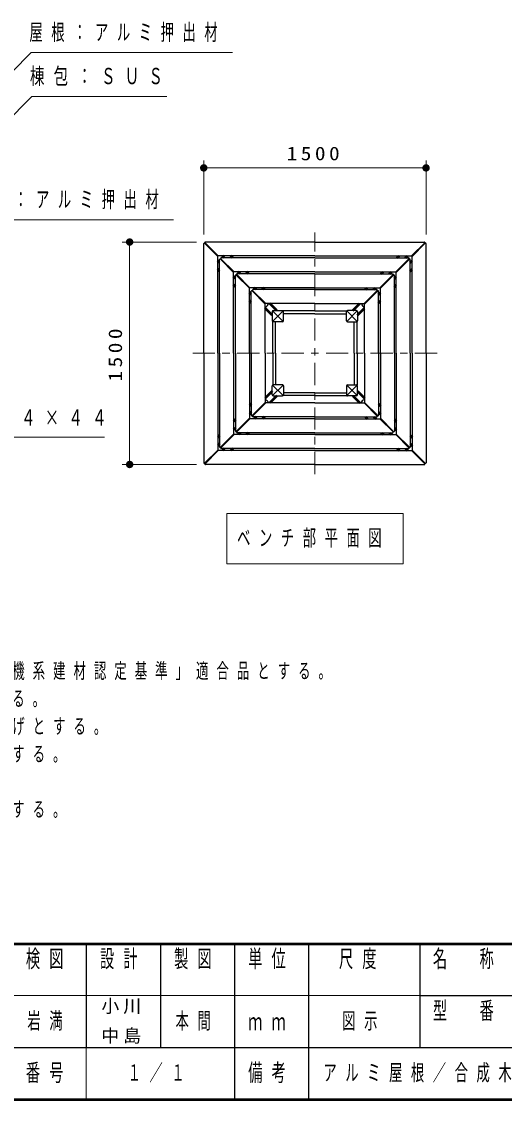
# Model space of a CAD drawing. Units: millimetres on the paper, with parts at other scales. Extents: x -365 to 0, y 0 to 257.
# Drawn here: x -236.2 to -171.1, y 0 to 145.4 of the extents above; entities that cross this region are included whole.
import ezdxf

# ---------------------------------------------------------------- set-up
doc = ezdxf.new("R2010")
doc.units = ezdxf.units.MM
doc.linetypes.add('USER2', pattern=[6, 3, -1, 1, -1])
doc.layers.add('1_50', color=7, linetype='Continuous', lineweight=25)
doc.layers.add('NAKAMURA図枠', color=7, linetype='Continuous', lineweight=13)
doc.layers.add('99', color=7, linetype='Continuous')
doc.layers.add('CLASS1', color=7, linetype='Continuous')
doc.styles.add('ＭＳ ゴシック', font='')
doc.styles.get('ＭＳ ゴシック').set_extended_font_data('MS Gothic')

# ---------------------------------------------------------------- blocks, each defined once
blk = doc.blocks.new('filled_dot')
at = {"color": 0, "linetype": 'Continuous', "lineweight": -2, "const_width": 1.25}
blk.add_lwpolyline([(-0.625, 0, 1), (0.625, 0, 1)], format="xyb", close=True, dxfattribs=at)

msp = doc.modelspace()

# ---------------------------------------------------------------- linework, layer by layer
at = {"layer": '1_50', "lineweight": 13}
for p, q in [((-211.646, 116.643), (-211.646, 126.643)), ((-181.646, 116.643), (-181.646, 126.643)), ((-211.646, 125.643), (-181.646, 125.643)), ((-212.646, 115.643), (-222.646, 115.643)), ((-221.646, 85.643), (-221.646, 115.643)), ((-212.646, 85.643), (-222.646, 85.643)), ((-208.546, 79.043), (-208.546, 72.243)), ((-184.746, 79.043), (-208.546, 79.043)), ((-208.546, 79.043), (-208.546, 72.243)), ((-184.746, 79.043), (-208.546, 79.043)), ((-184.746, 72.243), (-184.746, 79.043)), ((-184.746, 72.243), (-184.746, 79.043)), ((-208.546, 72.243), (-184.746, 72.243)), ((-208.546, 72.243), (-184.746, 72.243))]:
    msp.add_line(p, q, dxfattribs=at)
at = {"layer": '1_50', "linetype": 'USER2', "lineweight": 13}
for p, q in [((-196.646, 84.349), (-196.646, 116.949)), ((-180.141, 100.643), (-213.176, 100.643))]:
    msp.add_line(p, q, dxfattribs=at)
at = {"layer": '1_50', "color": 40}
for p, q in [((-211.646, 100.643), (-211.646, 115.428)), ((-209.766, 113.692), (-211.544, 115.47)), ((-209.695, 113.763), (-211.473, 115.541)), ((-196.646, 115.643), (-211.43, 115.643)), ((-196.646, 115.643), (-181.862, 115.643)), ((-183.597, 113.763), (-181.819, 115.541)), ((-183.526, 113.692), (-181.748, 115.47)), ((-181.646, 100.643), (-181.646, 115.428)), ((-209.766, 100.643), (-209.766, 113.692)), ((-196.646, 113.763), (-209.695, 113.763)), ((-207.555, 111.623), (-209.333, 113.401)), ((-196.646, 113.503), (-209.29, 113.503)), ((-196.646, 113.763), (-183.597, 113.763)), ((-196.646, 113.503), (-184.002, 113.503)), ((-185.737, 111.623), (-183.959, 113.401)), ((-183.526, 100.643), (-183.526, 113.692)), ((-209.506, 100.643), (-209.506, 113.288)), ((-207.626, 111.552), (-209.404, 113.33)), ((-185.666, 111.552), (-183.888, 113.33)), ((-183.786, 100.643), (-183.786, 113.288)), ((-207.626, 100.643), (-207.626, 111.552)), ((-196.646, 111.623), (-207.555, 111.623)), ((-207.366, 100.643), (-207.366, 111.148)), ((-205.486, 109.412), (-207.264, 111.19)), ((-205.415, 109.483), (-207.193, 111.261)), ((-196.646, 111.363), (-207.15, 111.363)), ((-196.646, 111.623), (-185.737, 111.623)), ((-196.646, 111.363), (-186.142, 111.363)), ((-187.877, 109.483), (-186.099, 111.261)), ((-187.806, 109.412), (-186.028, 111.19)), ((-185.926, 100.643), (-185.926, 111.148)), ((-185.666, 100.643), (-185.666, 111.552)), ((-205.486, 100.643), (-205.486, 109.412)), ((-196.646, 109.483), (-205.415, 109.483)), ((-203.346, 107.272), (-205.124, 109.05)), ((-203.275, 107.343), (-205.053, 109.121)), ((-196.646, 109.223), (-205.01, 109.223)), ((-196.646, 109.483), (-187.877, 109.483)), ((-196.646, 109.223), (-188.282, 109.223)), ((-190.017, 107.343), (-188.239, 109.121)), ((-189.946, 107.272), (-188.168, 109.05)), ((-187.806, 100.643), (-187.806, 109.412)), ((-205.226, 100.643), (-205.226, 109.008)), ((-188.066, 100.643), (-188.066, 109.008)), ((-203.346, 100.643), (-203.346, 107.272)), ((-196.646, 107.343), (-203.275, 107.343)), ((-196.646, 107.343), (-190.017, 107.343)), ((-189.946, 100.643), (-189.946, 107.272)), ((-211.646, 100.643), (-211.646, 85.859)), ((-209.766, 100.643), (-209.766, 87.594)), ((-209.506, 100.643), (-209.506, 87.999)), ((-207.626, 100.643), (-207.626, 89.734)), ((-207.366, 100.643), (-207.366, 90.139)), ((-205.486, 100.643), (-205.486, 91.874)), ((-205.226, 100.643), (-205.226, 92.279)), ((-203.346, 100.643), (-203.346, 94.014)), ((-189.946, 100.643), (-189.946, 94.014)), ((-188.066, 100.643), (-188.066, 92.279)), ((-187.806, 100.643), (-187.806, 91.874)), ((-185.926, 100.643), (-185.926, 90.139)), ((-185.666, 100.643), (-185.666, 89.734)), ((-183.786, 100.643), (-183.786, 87.999)), ((-183.526, 100.643), (-183.526, 87.594)), ((-181.646, 100.643), (-181.646, 85.859)), ((-203.346, 94.014), (-205.124, 92.236)), ((-203.275, 93.943), (-205.053, 92.166)), ((-196.646, 93.943), (-203.275, 93.943)), ((-196.646, 93.943), (-190.017, 93.943)), ((-190.017, 93.943), (-188.239, 92.166)), ((-189.946, 94.014), (-188.168, 92.236)), ((-205.486, 91.874), (-207.264, 90.096)), ((-205.415, 91.803), (-207.193, 90.026)), ((-196.646, 91.803), (-205.415, 91.803)), ((-196.646, 92.063), (-205.01, 92.063)), ((-196.646, 92.063), (-188.282, 92.063)), ((-196.646, 91.803), (-187.877, 91.803)), ((-187.877, 91.803), (-186.099, 90.026)), ((-187.806, 91.874), (-186.028, 90.096)), ((-207.626, 89.734), (-209.404, 87.956)), ((-207.555, 89.663), (-209.333, 87.886)), ((-196.646, 89.663), (-207.555, 89.663)), ((-196.646, 89.923), (-207.15, 89.923)), ((-196.646, 89.923), (-186.142, 89.923)), ((-196.646, 89.663), (-185.737, 89.663)), ((-185.737, 89.663), (-183.959, 87.886)), ((-185.666, 89.734), (-183.888, 87.956)), ((-209.766, 87.594), (-211.544, 85.816)), ((-209.695, 87.523), (-211.473, 85.746)), ((-196.646, 87.523), (-209.695, 87.523)), ((-196.646, 87.783), (-209.29, 87.783)), ((-196.646, 87.783), (-184.002, 87.783)), ((-196.646, 87.523), (-183.597, 87.523)), ((-183.597, 87.523), (-181.819, 85.746)), ((-183.526, 87.594), (-181.748, 85.816)), ((-196.646, 85.643), (-211.43, 85.643)), ((-196.646, 85.643), (-181.862, 85.643))]:
    msp.add_line(p, q, dxfattribs=at)
at = {"layer": '1_50', "color": 140, "lineweight": 50}
for p, q in [((-210.855, 114.923), (-210.926, 114.852)), ((-182.366, 114.852), (-182.437, 114.923)), ((-208.87, 113.503), (-209.13, 113.763)), ((-207.738, 113.503), (-207.998, 113.763)), ((-185.554, 113.503), (-185.294, 113.763)), ((-184.422, 113.503), (-184.162, 113.763)), ((-209.506, 112.867), (-209.766, 113.127)), ((-209.506, 111.735), (-209.766, 111.995)), ((-183.786, 112.867), (-183.526, 113.127)), ((-183.786, 111.735), (-183.526, 111.995)), ((-207.366, 110.727), (-207.626, 110.987)), ((-206.73, 111.363), (-206.99, 111.623)), ((-205.598, 111.363), (-205.858, 111.623)), ((-187.694, 111.363), (-187.434, 111.623)), ((-186.562, 111.363), (-186.302, 111.623)), ((-185.926, 110.727), (-185.666, 110.987)), ((-207.366, 109.595), (-207.626, 109.855)), ((-204.59, 109.223), (-204.85, 109.483)), ((-203.458, 109.223), (-203.718, 109.483)), ((-189.834, 109.223), (-189.574, 109.483)), ((-188.702, 109.223), (-188.442, 109.483)), ((-185.926, 109.595), (-185.666, 109.855)), ((-205.226, 108.587), (-205.486, 108.847)), ((-205.226, 107.455), (-205.486, 107.715)), ((-188.066, 108.587), (-187.806, 108.847)), ((-188.066, 107.455), (-187.806, 107.715)), ((-202.396, 105.771), (-203.346, 106.721)), ((-201.774, 106.393), (-202.724, 107.343)), ((-191.518, 106.393), (-190.568, 107.343)), ((-190.896, 105.771), (-189.946, 106.721)), ((-202.396, 95.515), (-203.346, 94.565)), ((-201.774, 94.893), (-202.724, 93.943)), ((-191.518, 94.893), (-190.568, 93.943)), ((-190.896, 95.515), (-189.946, 94.565)), ((-205.226, 93.831), (-205.486, 93.571)), ((-188.066, 93.831), (-187.806, 93.571)), ((-207.366, 91.691), (-207.626, 91.431)), ((-205.226, 92.7), (-205.486, 92.44)), ((-204.59, 92.063), (-204.85, 91.803)), ((-203.458, 92.063), (-203.718, 91.803)), ((-189.834, 92.063), (-189.574, 91.803)), ((-188.702, 92.063), (-188.442, 91.803)), ((-188.066, 92.7), (-187.806, 92.44)), ((-185.926, 91.691), (-185.666, 91.431)), ((-207.366, 90.56), (-207.626, 90.3)), ((-185.926, 90.56), (-185.666, 90.3)), ((-209.506, 89.551), (-209.766, 89.291)), ((-206.73, 89.923), (-206.99, 89.663)), ((-205.598, 89.923), (-205.858, 89.663)), ((-187.694, 89.923), (-187.434, 89.663)), ((-186.562, 89.923), (-186.302, 89.663)), ((-183.786, 89.551), (-183.526, 89.291)), ((-209.506, 88.42), (-209.766, 88.16)), ((-208.87, 87.783), (-209.13, 87.523)), ((-207.738, 87.783), (-207.998, 87.523)), ((-185.554, 87.783), (-185.294, 87.523)), ((-184.422, 87.783), (-184.162, 87.523)), ((-183.786, 88.42), (-183.526, 88.16)), ((-210.926, 86.434), (-210.855, 86.363)), ((-182.437, 86.363), (-182.366, 86.434))]:
    msp.add_line(p, q, dxfattribs=at)
at = {"layer": '1_50'}
for p, q in [((-202.396, 106.265), (-202.396, 105.021)), ((-200.933, 106.356), (-202.358, 104.931)), ((-200.933, 104.931), (-202.358, 106.356)), ((-202.268, 106.393), (-201.024, 106.393)), ((-196.646, 106.343), (-200.896, 106.343)), ((-200.896, 105.021), (-200.896, 106.343)), ((-196.646, 106.343), (-192.396, 106.343)), ((-192.396, 105.021), (-192.396, 106.343)), ((-190.933, 104.931), (-192.358, 106.356)), ((-192.358, 104.931), (-190.933, 106.356)), ((-191.024, 106.393), (-192.268, 106.393)), ((-190.896, 106.265), (-190.896, 105.021)), ((-202.346, 100.643), (-202.346, 104.893)), ((-201.024, 104.893), (-202.346, 104.893)), ((-201.966, 100.643), (-201.966, 104.893)), ((-196.646, 105.963), (-200.896, 105.963)), ((-196.646, 105.963), (-192.396, 105.963)), ((-192.268, 104.893), (-190.946, 104.893)), ((-191.326, 100.643), (-191.326, 104.893)), ((-190.946, 100.643), (-190.946, 104.893)), ((-202.346, 100.643), (-202.346, 96.393)), ((-201.966, 100.643), (-201.966, 96.393)), ((-191.326, 100.643), (-191.326, 96.393)), ((-190.946, 100.643), (-190.946, 96.393)), ((-202.396, 95.021), (-202.396, 96.265)), ((-202.358, 96.356), (-200.933, 94.931)), ((-200.933, 96.356), (-202.358, 94.931)), ((-201.024, 96.393), (-202.346, 96.393)), ((-200.896, 96.265), (-200.896, 94.943)), ((-192.396, 96.265), (-192.396, 94.943)), ((-192.358, 94.931), (-190.933, 96.356)), ((-192.358, 96.356), (-190.933, 94.931)), ((-192.268, 96.393), (-190.946, 96.393)), ((-190.896, 95.021), (-190.896, 96.265)), ((-202.268, 94.893), (-201.024, 94.893)), ((-196.646, 95.323), (-200.896, 95.323)), ((-196.646, 94.943), (-200.896, 94.943)), ((-196.646, 95.323), (-192.396, 95.323)), ((-196.646, 94.943), (-192.396, 94.943)), ((-191.024, 94.893), (-192.268, 94.893))]:
    msp.add_line(p, q, dxfattribs=at)
at = {"layer": '1_50', "lineweight": 13}
for points in [[(-247.994, 128.009), (-234.959, 141.187), (-207.759, 141.187)], [(-242.295, 127.757), (-234.845, 135.266), (-216.645, 135.266)], [(-250.381, 125.566), (-243.449, 118.634), (-215.719, 118.634)], [(-259.571, 85.245), (-255.482, 89.334), (-225.039, 89.334)]]:
    msp.add_lwpolyline(points, dxfattribs=at)
at = {"layer": '1_50', "color": 40}
for centre, start, end in [((-211.586, 115.428), 45, 180), ((-211.43, 115.583), 90, 225), ((-181.862, 115.583), 315, 90), ((-181.706, 115.428), 0, 135), ((-209.29, 113.443), 90, 225), ((-184.002, 113.443), 315, 90), ((-209.446, 113.288), 45, 180), ((-183.846, 113.288), 0, 135), ((-207.306, 111.148), 45, 180), ((-207.15, 111.303), 90, 225), ((-186.142, 111.303), 315, 90), ((-185.986, 111.148), 0, 135), ((-205.166, 109.008), 45, 180), ((-205.01, 109.163), 90, 225), ((-188.282, 109.163), 315, 90), ((-188.126, 109.008), 0, 135), ((-205.166, 92.279), 180, 315), ((-205.01, 92.123), 135, 270), ((-188.282, 92.123), 270, 45), ((-188.126, 92.279), 225, 0), ((-207.306, 90.139), 180, 315), ((-185.986, 90.139), 225, 0), ((-207.15, 89.983), 135, 270), ((-186.142, 89.983), 270, 45), ((-209.446, 87.999), 180, 315), ((-209.29, 87.843), 135, 270), ((-184.002, 87.843), 270, 45), ((-183.846, 87.999), 225, 0), ((-211.586, 85.859), 180, 315), ((-181.706, 85.859), 225, 0), ((-211.43, 85.703), 135, 270), ((-181.862, 85.703), 270, 45)]:
    msp.add_arc(centre, 0.06, start, end, dxfattribs=at)
at = {"layer": '1_50'}
for centre, radius, start, end in [((-203.414, 107.411), 0.5, 277.79024, 356.8145), ((-202.268, 106.265), 0.128, 90, 180), ((-201.024, 106.265), 0.128, 359.99999, 90), ((-192.268, 106.265), 0.128, 90, 180), ((-191.024, 106.265), 0.128, 360, 90), ((-189.878, 107.411), 0.5, 187.79024, 266.8145), ((-202.268, 105.021), 0.128, 180, 270), ((-201.024, 105.021), 0.128, 270, 0), ((-192.268, 105.021), 0.128, 180, 270), ((-191.024, 105.021), 0.128, 269.99999, 0), ((-202.268, 96.265), 0.128, 89.99999, 180), ((-201.024, 96.265), 0.128, 0, 90.00001), ((-192.268, 96.265), 0.128, 90, 180), ((-191.024, 96.265), 0.128, 0, 90), ((-202.268, 95.021), 0.128, 180, 270), ((-201.024, 95.021), 0.128, 270, 0), ((-192.268, 95.021), 0.128, 179.99999, 270), ((-191.024, 95.021), 0.128, 270, 0), ((-203.414, 93.875), 0.5, 7.79024, 86.8145), ((-189.878, 93.875), 0.5, 97.79024, 176.8145)]:
    msp.add_arc(centre, radius, start, end, dxfattribs=at)
at = {"layer": 'NAKAMURA図枠', "lineweight": 50}
for p, q in [((-365, 21), (0, 21)), ((-365, 0), (0, 0))]:
    msp.add_line(p, q, dxfattribs=at)
at = {"layer": 'NAKAMURA図枠', "color": 211, "lineweight": 25}
for p, q in [((-227.5, 21), (-227.5, 7)), ((-217.5, 21), (-217.5, 7)), ((-207.5, 21), (-207.5, 0)), ((-197.5, 21), (-197.5, 7)), ((-182.5, 21), (-182.5, 7)), ((-182.5, 14), (-70, 14)), ((-237.5, 7), (0, 7))]:
    msp.add_line(p, q, dxfattribs=at)
at = {"layer": 'NAKAMURA図枠'}
for p, q in [((-237.5, 14), (-182.5, 14)), ((-227.5, 7), (-227.5, 0))]:
    msp.add_line(p, q, dxfattribs=at)
at = {"layer": 'NAKAMURA図枠', "lineweight": 25}
msp.add_line((-197.5, 7), (-197.5, 0), dxfattribs=at)

# ---------------------------------------------------------------- block references
at = {"layer": '1_50', "lineweight": 13, "xscale": 0.4, "yscale": 0.4}
msp.add_blockref('filled_dot', (-211.646, 125.643), dxfattribs=at)
for p, rotation in [((-181.646, 125.643), 180), ((-221.646, 115.643), 270), ((-221.646, 85.643), 90)]:
    msp.add_blockref('filled_dot', p, dxfattribs=dict(at, rotation=rotation))

# ---------------------------------------------------------------- texts
at = {"layer": '1_50', "style": 'ＭＳ ゴシック'}
for s, insert, char_height, attachment_point in [('\\T1.64;\\W0.6;屋根：アルミ押出材', (-235.175, 143.837), 2.199, 4), ('\\T1.64;\\W0.65;棟包：ＳＵＳ', (-235.1, 137.916), 2.199, 4), ('\\T1.33;\\W1.15;1500', (-196.646, 126.643), 1.833, 8), ('\\T1.64;\\W0.6;軒先：アルミ押出材', (-243.136, 121.284), 2.199, 4), ('\\T1.64;\\W0.65;合成木材\u3000９４×４４', (-255.486, 91.834), 2.199, 4), ('\\T1.64;\\W0.6;ベンチ部平面図', (-207.146, 75.643), 2.199, 4), ('\\T1.64;\\W0.6;ベンチ部平面図', (-207.146, 75.643), 2.199, 4)]:
    msp.add_mtext(s, dxfattribs=dict(at, insert=insert, char_height=char_height, attachment_point=attachment_point))
at = {"layer": '1_50', "insert": (-222.646, 100.643), "char_height": 1.833, "attachment_point": 8, "rotation": 90, "style": 'ＭＳ ゴシック'}
msp.add_mtext('\\T1.33;\\W1.15;1500', dxfattribs=at)
at = {"layer": '99', "style": 'ＭＳ ゴシック'}
for s, insert, char_height, attachment_point in [('\\T1.23;小川', (-222.5, 12.5), 1.76, 5), ('\\T1.64;\\W0.6;岩満', (-232.5, 10.5), 2.199, 5), ('\\T1.64;\\W0.6;本間', (-212.5, 10.5), 2.199, 5), ('\\T1.64;\\W0.6;図示', (-190, 10.5), 2.199, 5), ('\\T1.23;中島', (-222.5, 8.5), 1.76, 5), ('\\T1.64;\\W0.6;１／１', (-217.5, 3.5), 2.199, 5), ('\\T1.64;\\W0.6;アルミ屋根／合成木材仕様', (-195.5, 3.5), 2.199, 4)]:
    msp.add_mtext(s, dxfattribs=dict(at, insert=insert, char_height=char_height, attachment_point=attachment_point))
at = {"layer": 'CLASS1', "char_height": 2.053, "attachment_point": 4, "style": 'ＭＳ ゴシック'}
for s, insert in [('\\T1.64;\\W0.6;木材は、木粉入り再生プラスチック（ポリプロピレン系、色：サンディーブラウン）とし、「再生有機系建材認定基準」適合品とする。', (-361.491, 57.689)), ('\\T1.64;\\W0.6;小屋組鋼材部は、電気亜鉛メッキ処理の上、ウレタン樹脂塗料塗装（チャコールグレー）仕上げとする。', (-361.491, 53.955)), ('\\T1.64;\\W0.6;小屋組を除く鋼材部は、電気亜鉛メッキ処理の上、ポリエステル粉体塗装（チャコールグレー）仕上げとする。', (-361.491, 50.222)), ('\\T1.64;\\W0.6;アルミ合金鋳物は、ＡＣ３Ａとし、ウレタン樹脂塗料塗装（チャコールグレー／ブラック）仕上げとする。', (-361.491, 46.489)), ('\\T1.64;\\W0.6;棟包はステンレス（ＳＵＳ３０４）とし、ポリエステル樹脂粉体塗装（チャコールグレー）仕上げとする。', (-361.491, 39.022))]:
    msp.add_mtext(s, dxfattribs=dict(at, insert=insert))
at = {"layer": 'NAKAMURA図枠', "color": 4, "char_height": 2.346, "style": 'ＭＳ ゴシック'}
for s, insert, attachment_point in [('\\T1.64;\\W0.6;検図', (-232.5, 20.167), 2), ('\\T1.64;\\W0.6;設計', (-222.5, 20.167), 2), ('\\T1.64;\\W0.6;製図', (-212.5, 20.167), 2), ('\\T1.64;\\W0.6;単位', (-202.5, 20.167), 2), ('\\T1.64;\\W0.6;尺度', (-190.25, 20.167), 2), ('\\T1.64;\\W0.6;名\u3000称', (-176, 20.167), 2), ('\\T1.64;\\W0.6;型\u3000番', (-176, 13.167), 2), ('\\T1.64;\\W0.6;ｍｍ', (-202.5, 10.5), 5), ('\\T1.64;\\W0.6;番号', (-232.5, 3.5), 5), ('\\T1.64;\\W0.6;備考', (-202.5, 3.5), 5)]:
    msp.add_mtext(s, dxfattribs=dict(at, insert=insert, attachment_point=attachment_point))

doc.saveas('drawing.dxf')
